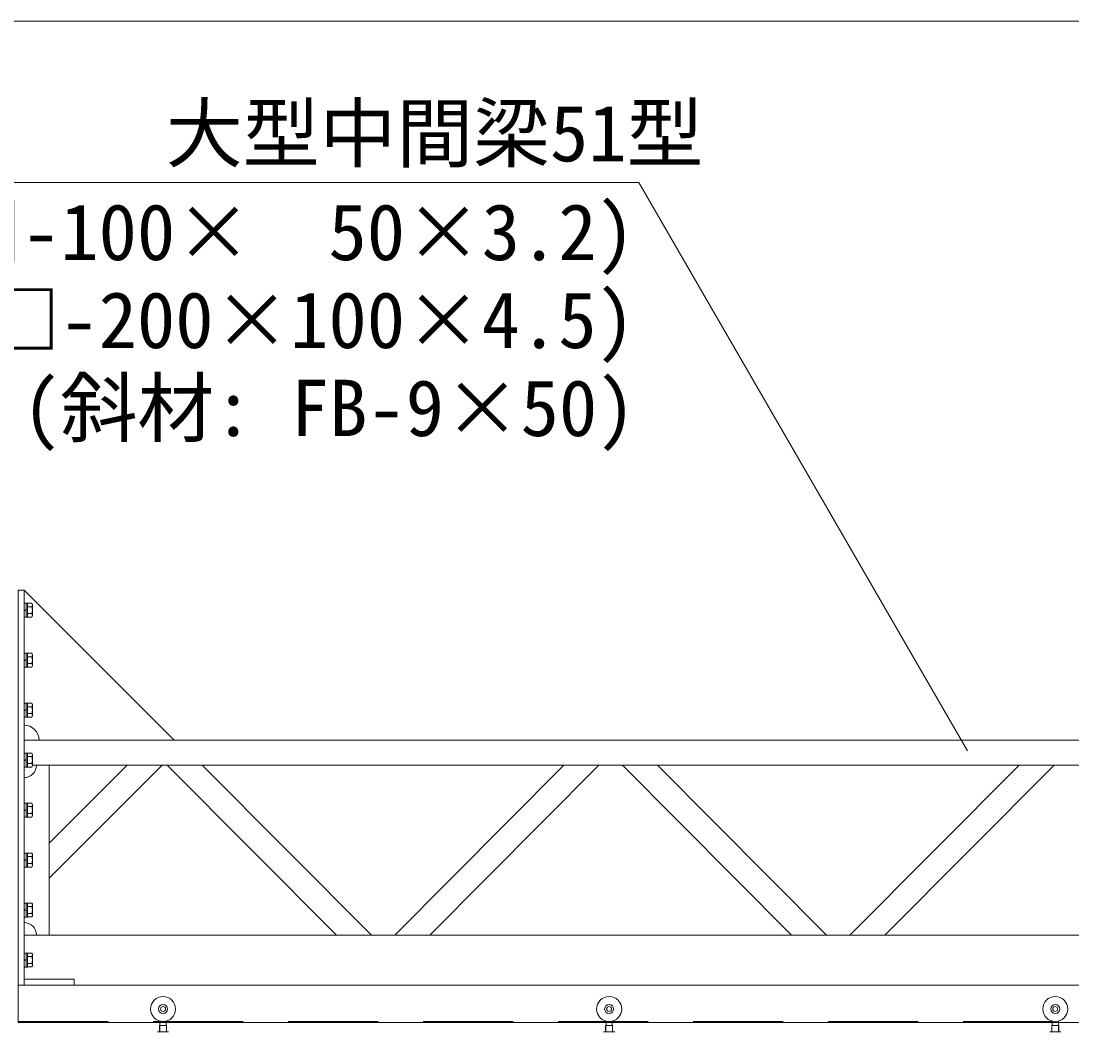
# Model space of a CAD drawing. Units: millimetres, scale not verified. Extents: x -30584 to 1616, y -23100 to 23100.
# Drawn here: x -22408 to -20307, y 10258 to 12281 of the extents above; entities that cross this region are included whole.
import ezdxf
from ezdxf.enums import TextEntityAlignment as Align

# ---------------------------------------------------------------- set-up
doc = ezdxf.new("R2010")
doc.units = ezdxf.units.MM
doc.header["$LTSCALE"] = 150
doc.linetypes.add('DASHED1', pattern=[1.8, 1.2, -0.6])
for name, color, linetype, lineweight in [('0-6_ﾎﾞﾙﾄ類', 2, 'Continuous', 18), ('0-B_寸法', 3, 'Continuous', 18), ('0-D_大型中間梁51', 7, 'Continuous', 18), ('1-6_吊車', 4, 'DASHED1', 9), ('1-A_文字', 7, 'Continuous', 18)]:
    doc.layers.add(name, color=color, linetype=linetype, lineweight=lineweight)
doc.styles.add('ＭＳ ゴシック', font='')
doc.styles.get('ＭＳ ゴシック').set_extended_font_data('MS Gothic')

msp = doc.modelspace()

# ---------------------------------------------------------------- linework, layer by layer
at = {"layer": '0-6_ﾎﾞﾙﾄ類'}
for p, q in [((-22398.2, 11103.2), (-22402.2, 11102.1)), ((-22398.2, 11101.9), (-22402.2, 11100.8)), ((-22395.2, 11088.2), (-22395.2, 11115.9)), ((-22395.2, 11115.9), (-22386.5, 11115.9)), ((-22395.2, 11108.9), (-22386.5, 11108.9)), ((-22385.2, 11113.5), (-22386.5, 11115.9)), ((-22385.2, 11090.5), (-22385.2, 11113.5)), ((-22395.2, 11095.1), (-22386.5, 11095.1)), ((-22395.2, 11088.2), (-22386.5, 11088.2)), ((-22385.2, 11090.5), (-22386.5, 11088.2)), ((-22395.2, 10988.1), (-22395.2, 11015.8)), ((-22395.2, 11015.8), (-22386.5, 11015.8)), ((-22385.2, 11013.5), (-22386.5, 11015.8)), ((-22385.2, 10990.5), (-22385.2, 11013.5)), ((-22398.2, 11003.2), (-22402.2, 11002.1)), ((-22398.2, 11001.9), (-22402.2, 11000.8)), ((-22395.2, 11008.9), (-22386.5, 11008.9)), ((-22395.2, 10995.1), (-22386.5, 10995.1)), ((-22385.2, 10990.5), (-22386.5, 10988.1)), ((-22395.2, 10988.1), (-22386.5, 10988.1)), ((-22395.2, 10888.1), (-22395.2, 10915.9)), ((-22395.2, 10915.9), (-22386.5, 10915.9)), ((-22395.2, 10908.9), (-22386.5, 10908.9)), ((-22385.2, 10913.5), (-22386.5, 10915.9)), ((-22385.2, 10890.5), (-22385.2, 10913.5)), ((-22398.2, 10903.2), (-22402.2, 10902.1)), ((-22398.2, 10901.9), (-22402.2, 10900.8)), ((-22395.2, 10895.1), (-22386.5, 10895.1)), ((-22395.2, 10888.1), (-22386.5, 10888.1)), ((-22385.2, 10890.5), (-22386.5, 10888.1)), ((-22398.2, 10803.2), (-22402.2, 10802.1)), ((-22398.2, 10801.9), (-22402.2, 10800.8)), ((-22395.2, 10788.2), (-22395.2, 10815.9)), ((-22395.2, 10815.9), (-22386.5, 10815.9)), ((-22395.2, 10808.9), (-22386.5, 10808.9)), ((-22385.2, 10813.5), (-22386.5, 10815.9)), ((-22385.2, 10790.5), (-22385.2, 10813.5)), ((-22395.2, 10795.1), (-22386.5, 10795.1)), ((-22395.2, 10788.2), (-22386.5, 10788.2)), ((-22385.2, 10790.5), (-22386.5, 10788.2)), ((-22398.2, 10703.2), (-22402.2, 10702.1)), ((-22398.2, 10701.9), (-22402.2, 10700.8)), ((-22395.2, 10688.1), (-22395.2, 10715.8)), ((-22395.2, 10715.8), (-22386.5, 10715.8)), ((-22395.2, 10708.9), (-22386.5, 10708.9)), ((-22385.2, 10713.5), (-22386.5, 10715.8)), ((-22385.2, 10690.5), (-22385.2, 10713.5)), ((-22395.2, 10695.1), (-22386.5, 10695.1)), ((-22395.2, 10688.1), (-22386.5, 10688.1)), ((-22385.2, 10690.5), (-22386.5, 10688.1)), ((-22395.2, 10588.1), (-22395.2, 10615.9)), ((-22395.2, 10615.9), (-22386.5, 10615.9)), ((-22385.2, 10613.5), (-22386.5, 10615.9)), ((-22385.2, 10590.5), (-22385.2, 10613.5)), ((-22398.2, 10603.2), (-22402.2, 10602.1)), ((-22398.2, 10601.9), (-22402.2, 10600.8)), ((-22395.2, 10608.9), (-22386.5, 10608.9)), ((-22395.2, 10595.1), (-22386.5, 10595.1)), ((-22395.2, 10588.1), (-22386.5, 10588.1)), ((-22385.2, 10590.5), (-22386.5, 10588.1)), ((-22395.2, 10488.2), (-22395.2, 10515.9)), ((-22395.2, 10515.9), (-22386.5, 10515.9)), ((-22395.2, 10508.9), (-22386.5, 10508.9)), ((-22385.2, 10513.5), (-22386.5, 10515.9)), ((-22385.2, 10490.5), (-22385.2, 10513.5)), ((-22398.2, 10503.2), (-22402.2, 10502.1)), ((-22398.2, 10501.9), (-22402.2, 10500.8)), ((-22395.2, 10495.1), (-22386.5, 10495.1)), ((-22395.2, 10488.2), (-22386.5, 10488.2)), ((-22385.2, 10490.5), (-22386.5, 10488.2)), ((-22398.2, 10403.2), (-22402.2, 10402.1)), ((-22395.2, 10388.1), (-22395.2, 10415.8)), ((-22395.2, 10415.8), (-22386.5, 10415.8)), ((-22395.2, 10408.9), (-22386.5, 10408.9)), ((-22385.2, 10413.5), (-22386.5, 10415.8)), ((-22385.2, 10390.5), (-22385.2, 10413.5)), ((-22398.2, 10401.9), (-22402.2, 10400.8)), ((-22395.2, 10395.1), (-22386.5, 10395.1)), ((-22395.2, 10388.1), (-22386.5, 10388.1)), ((-22385.2, 10390.5), (-22386.5, 10388.1)), ((-22135.3, 10258), (-22113, 10258)), ((-22135.3, 10258), (-22131.7, 10258)), ((-22116.7, 10258), (-22113, 10258)), ((-21243.3, 10258), (-21221, 10258)), ((-21243.3, 10258), (-21239.7, 10258)), ((-21224.7, 10258), (-21221, 10258)), ((-20351.3, 10258), (-20329, 10258)), ((-20351.3, 10258), (-20347.7, 10258)), ((-20332.7, 10258), (-20329, 10258))]:
    msp.add_line(p, q, dxfattribs=at)
for points in [[(-22398.2, 11116), (-22398.2, 11088), (-22402.2, 11088), (-22402.2, 11116)], [(-22395.2, 11088), (-22398.2, 11088), (-22398.2, 11116), (-22395.2, 11116)], [(-22398.2, 11016), (-22398.2, 10988), (-22402.2, 10988), (-22402.2, 11016)], [(-22395.2, 10988), (-22398.2, 10988), (-22398.2, 11016), (-22395.2, 11016)], [(-22398.2, 10916), (-22398.2, 10888), (-22402.2, 10888), (-22402.2, 10916)], [(-22395.2, 10888), (-22398.2, 10888), (-22398.2, 10916), (-22395.2, 10916)], [(-22398.2, 10816), (-22398.2, 10788), (-22402.2, 10788), (-22402.2, 10816)], [(-22395.2, 10788), (-22398.2, 10788), (-22398.2, 10816), (-22395.2, 10816)], [(-22398.2, 10716), (-22398.2, 10688), (-22402.2, 10688), (-22402.2, 10716)], [(-22395.2, 10688), (-22398.2, 10688), (-22398.2, 10716), (-22395.2, 10716)], [(-22398.2, 10616), (-22398.2, 10588), (-22402.2, 10588), (-22402.2, 10616)], [(-22395.2, 10588), (-22398.2, 10588), (-22398.2, 10616), (-22395.2, 10616)], [(-22398.2, 10516), (-22398.2, 10488), (-22402.2, 10488), (-22402.2, 10516)], [(-22395.2, 10488), (-22398.2, 10488), (-22398.2, 10516), (-22395.2, 10516)], [(-22398.2, 10416), (-22398.2, 10388), (-22402.2, 10388), (-22402.2, 10416)], [(-22395.2, 10388), (-22398.2, 10388), (-22398.2, 10416), (-22395.2, 10416)]]:
    msp.add_lwpolyline(points, close=True, dxfattribs=at)
for centre, radius, start, end in [((-22391.6, 11112.4), 6.13, 325.616, 34.384), ((-22408.4, 11102), 22.9, 342.412, 17.588), ((-22391.6, 11091.6), 6.13, 325.616, 34.384), ((-22391.6, 11012.4), 6.13, 325.616, 34.384), ((-22408.4, 11002), 22.9, 342.412, 17.588), ((-22391.6, 10991.6), 6.13, 325.616, 34.384), ((-22391.6, 10912.4), 6.13, 325.616, 34.384), ((-22408.4, 10902), 22.9, 342.412, 17.588), ((-22391.6, 10891.6), 6.13, 325.616, 34.384), ((-22391.6, 10812.4), 6.13, 325.616, 34.384), ((-22408.4, 10802), 22.9, 342.412, 17.588), ((-22391.6, 10791.6), 6.13, 325.616, 34.384), ((-22391.6, 10712.4), 6.13, 325.616, 34.384), ((-22408.4, 10702), 22.9, 342.412, 17.588), ((-22391.6, 10691.6), 6.13, 325.616, 34.384), ((-22391.6, 10612.4), 6.13, 325.616, 34.384), ((-22408.4, 10602), 22.9, 342.412, 17.588), ((-22391.6, 10591.6), 6.13, 325.616, 34.384), ((-22391.6, 10512.4), 6.13, 325.616, 34.384), ((-22408.4, 10502), 22.9, 342.412, 17.588), ((-22391.6, 10491.6), 6.13, 325.616, 34.384), ((-22391.6, 10412.4), 6.13, 325.616, 34.384), ((-22408.4, 10402), 22.9, 342.412, 17.588), ((-22391.6, 10391.6), 6.13, 325.616, 34.384)]:
    msp.add_arc(centre, radius, start, end, dxfattribs=at)
at = {"layer": '0-B_寸法'}
msp.add_line((-26526.2, 12280.8), (-13202.2, 12280.8), dxfattribs=at)
at = {"layer": '0-D_大型中間梁51'}
msp.add_line((-22402.2, 10477), (-22402.2, 10767), dxfattribs=at)
at = {"layer": '0-D_大型中間梁51', "color": 4, "linetype": 'DASHED1', "lineweight": 9}
msp.add_line((-22414.2, 10279), (-18814.2, 10279), dxfattribs=at)
at = {"layer": '0-D_大型中間梁51'}
for points in [[(-22414.2, 11142), (-22402.2, 11142), (-22402.2, 10352), (-22414.2, 10352)], [(-22352.2, 10565.5), (-22352.2, 10635.5), (-22195.7, 10792), (-22125.7, 10792)], [(-22045.7, 10792), (-21707.7, 10452), (-21777.7, 10452), (-22115.7, 10792)], [(-21322.7, 10792), (-21660.7, 10452), (-21590.7, 10452), (-21252.7, 10792)], [(-21135.7, 10792), (-20797.7, 10452), (-20867.7, 10452), (-21205.7, 10792)], [(-20412.7, 10792), (-20750.7, 10452), (-20680.7, 10452), (-20342.7, 10792)], [(-22402.2, 10352), (-17326.2, 10352), (-17326.2, 10452), (-22402.2, 10452)], [(-22402.2, 10352), (-22302.2, 10352), (-22302.2, 10364), (-22402.2, 10364)]]:
    msp.add_lwpolyline(points, close=True, dxfattribs=at)
for points in [[(-22402.2, 10872), (-22402.2, 11142), (-22102.2, 10842), (-22372.2, 10842)], [(-22385.2, 10792), (-17326.2, 10792), (-17326.2, 10842), (-22402.2, 10842), (-22402.2, 10792)], [(-22377.2, 10792), (-22352.2, 10792), (-22352.2, 10452), (-22377.2, 10452)], [(-18814.2, 10352), (-22414.2, 10352), (-22414.2, 10277), (-18814.2, 10277), (-18814.2, 10282)]]:
    msp.add_lwpolyline(points, dxfattribs=at)
for centre, radius, start, end in [((-22402.2, 10842), 30, 0, 90), ((-22402.2, 10792), 25, 270, 0), ((-22402.2, 10452), 25, 0, 90)]:
    msp.add_arc(centre, radius, start, end, dxfattribs=at)
at = {"layer": '1-6_吊車', "color": 7, "linetype": 'Continuous', "lineweight": 18}
for p, q in [((-22130.4, 10271), (-22130.4, 10279.8)), ((-22117.9, 10271), (-22117.9, 10279.8)), ((-21238.4, 10271), (-21238.4, 10279.8)), ((-21225.9, 10271), (-21225.9, 10279.8)), ((-20346.4, 10271), (-20346.4, 10279.8)), ((-20333.9, 10271), (-20333.9, 10279.8)), ((-22132.1, 10258), (-22132.1, 10258)), ((-22130.9, 10258), (-22130.9, 10271)), ((-22117.5, 10258), (-22117.5, 10271)), ((-22116.2, 10258), (-22116.2, 10258)), ((-21240.1, 10258), (-21240.1, 10258)), ((-21238.9, 10258), (-21238.9, 10271)), ((-21225.5, 10258), (-21225.5, 10271)), ((-21224.2, 10258), (-21224.2, 10258)), ((-20348.1, 10258), (-20348.1, 10258)), ((-20346.9, 10258), (-20346.9, 10271)), ((-20333.5, 10258), (-20333.5, 10271)), ((-20332.2, 10258), (-20332.2, 10258))]:
    msp.add_line(p, q, dxfattribs=at)
for points in [[(-22132.1, 10258), (-22131.2, 10258), (-22131.2, 10271), (-22124.2, 10271)], [(-22116.2, 10258), (-22117.2, 10258), (-22117.2, 10271), (-22124.2, 10271)], [(-21240.1, 10258), (-21239.2, 10258), (-21239.2, 10271), (-21232.2, 10271)], [(-21224.2, 10258), (-21225.2, 10258), (-21225.2, 10271), (-21232.2, 10271)], [(-20348.1, 10258), (-20347.2, 10258), (-20347.2, 10271), (-20340.2, 10271)], [(-20332.2, 10258), (-20333.2, 10258), (-20333.2, 10271), (-20340.2, 10271)]]:
    msp.add_lwpolyline(points, dxfattribs=at)
for centre, radius in [((-22124.2, 10304), 25), ((-21232.2, 10304), 25), ((-20340.2, 10304), 25), ((-22124.2, 10304), 9), ((-22124.2, 10304), 5), ((-21232.2, 10304), 9), ((-21232.2, 10304), 5), ((-20340.2, 10304), 9), ((-20340.2, 10304), 5)]:
    msp.add_circle(centre, radius, dxfattribs=at)
at = {"layer": '1-A_文字'}
for p, q in [((-23114.3, 11957.5), (-21212.5, 11957.5)), ((-21172.6, 11957.5), (-21212.5, 11957.5)), ((-20515.7, 10820.7), (-21172.6, 11957.5))]:
    msp.add_line(p, q, dxfattribs=at)

# ---------------------------------------------------------------- texts
at = {"layer": '1-A_文字', "style": 'ＭＳ ゴシック'}
for s, p in [('             大型中間梁51型', (-23114.3, 11966.2)), ('(上弦材：2□-100×  50×3.2)', (-23327.4, 11768.6)), ('(下弦材：  □-200×100×4.5)', (-23327.4, 11592.6)), ('(斜材: FB-9×50)', (-22405.8, 11416.6))]:
    msp.add_text(s, height=112.6, dxfattribs=at).set_placement(p, align=Align.BOTTOM_LEFT)

doc.saveas('drawing.dxf')
